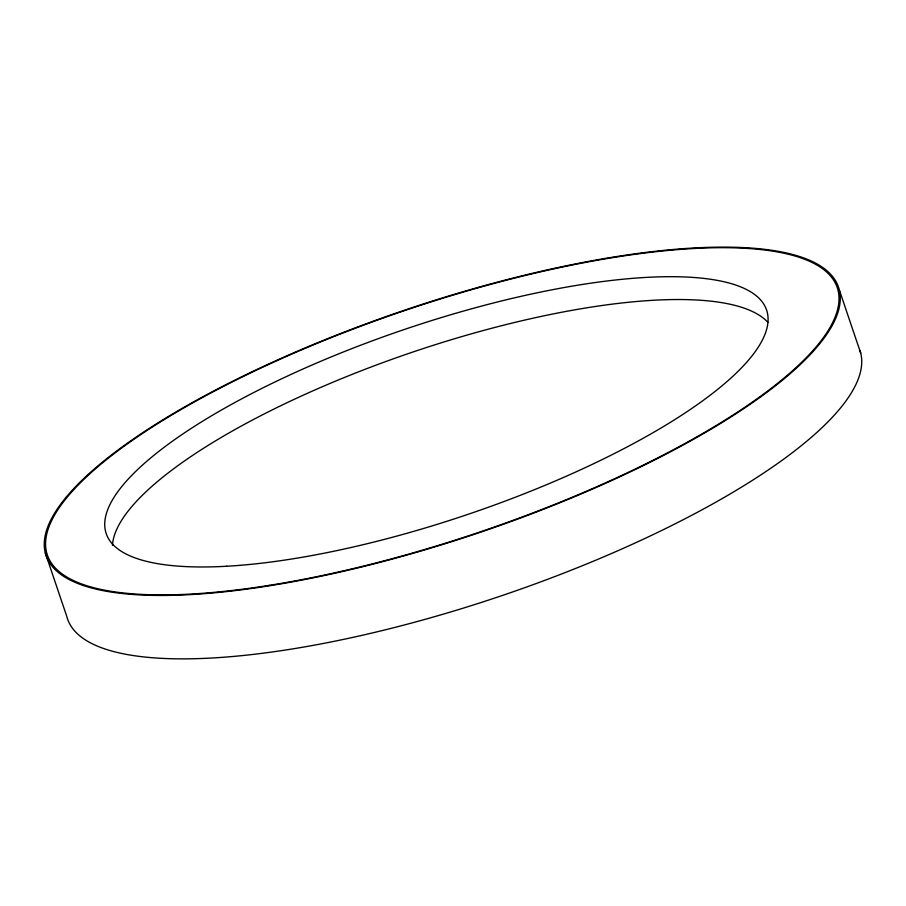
<?xml version="1.0" encoding="UTF-8"?>
<svg xmlns="http://www.w3.org/2000/svg" width="906" height="906" viewBox="0 0 906 906"><rect width="100%" height="100%" fill="white"/><g stroke="black" fill="none" stroke-linecap="round" stroke-linejoin="round"><path stroke-width="1.36" d="M839.25 289.705A418.312 117.316 -18.7 0 1 268.765 585.888A418.312 117.316 -18.7 0 1 218.81 388.323A418.312 117.316 -18.7 0 1 839.25 289.705L860.7 353.091M45.3 552.909L66.75 616.295A418.312 117.316 -18.7 0 0 496.85 597.326A418.312 117.316 -18.7 0 0 859.987 350.656M112.469 545.412A348.595 97.757 -18.7 0 1 410.701 352.762A348.595 97.757 -18.7 0 1 767.892 322.332M226.659 566.25A348.595 97.757 -18.7 0 0 763.781 337.145A348.595 97.757 -18.7 0 0 318.708 362.151A348.595 97.757 -18.7 0 0 226.659 566.25M269.32 585.355A416.975 116.942 -18.7 0 0 837.982 290.124A416.975 116.942 -18.7 0 0 219.524 388.436A416.975 116.942 -18.7 0 0 269.32 585.355"/></g></svg>
